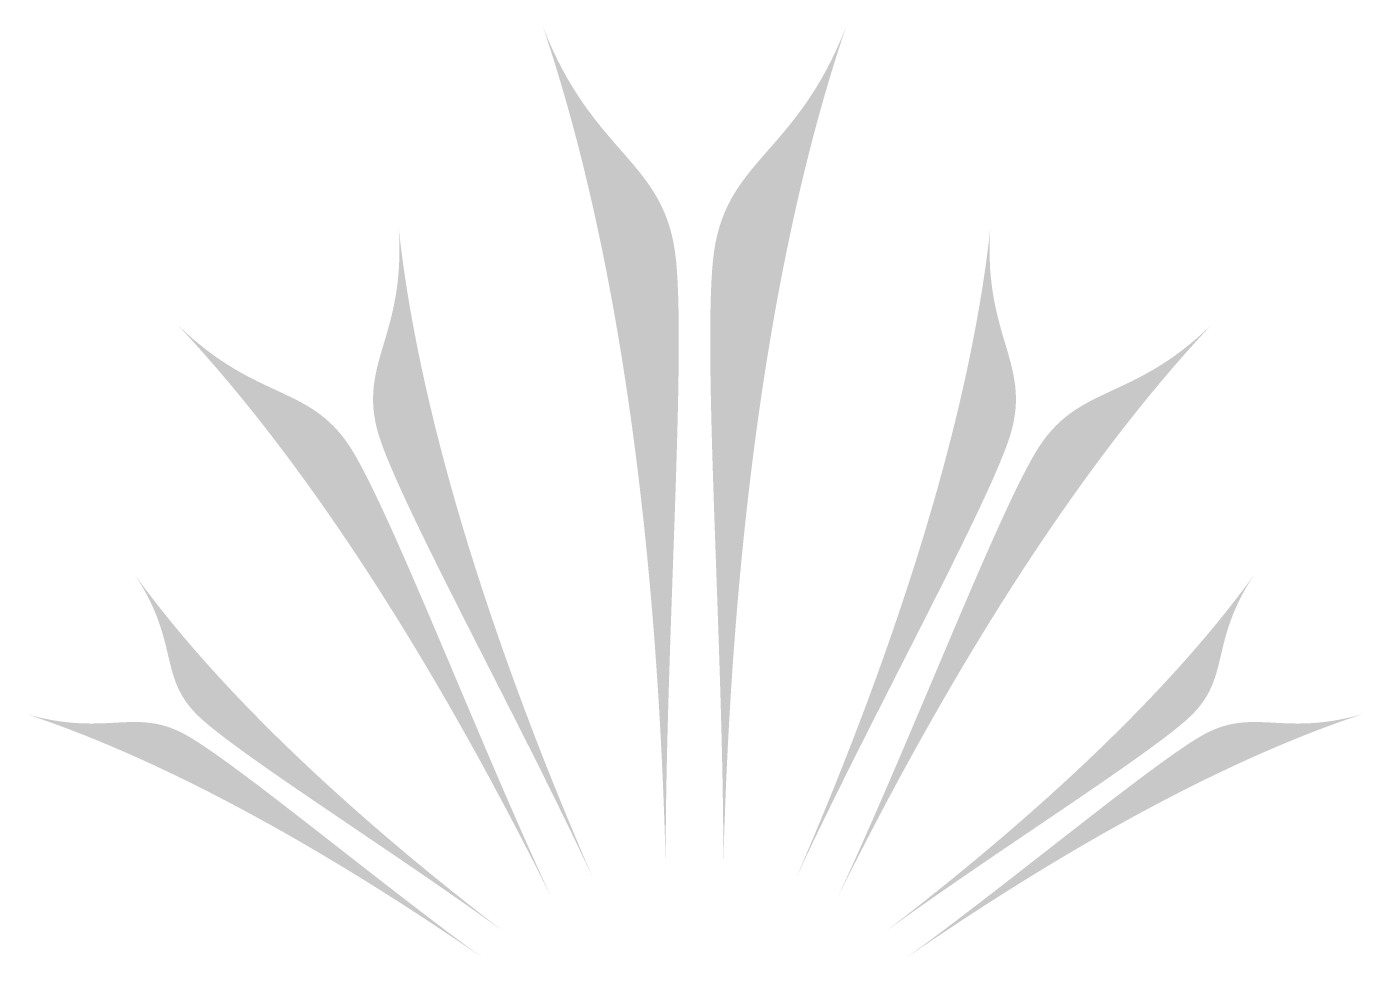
# Model space of a CAD drawing. Header units: inches. Extents: x 385 to 1135, y 241 to 603.
# Drawn here: x 1064.8 to 1134.9, y 553.8 to 602.6 of the extents above; entities that cross this region are included whole.
import ezdxf

# ---------------------------------------------------------------- set-up
doc = ezdxf.new("R2010")
doc.units = ezdxf.units.IN
doc.header["$MEASUREMENT"] = 0
doc.layers.add('Capa 1', color=7, linetype='Continuous')

msp = doc.modelspace()

# ---------------------------------------------------------------- hatches: boundary and pattern name
at = {"layer": 'Capa 1', "true_color": 0x0f75cf}
h = msp.add_hatch(color=152, dxfattribs=at)
edge = h.paths.add_edge_path()
edge.add_spline(control_points=[(1091.871, 602.588), (1094.521, 595.756), (1098.327, 595.632), (1098.855, 590.351), (1099.383, 585.07), (1098.31, 570.004), (1098.31, 558.759), (1097.914, 573.956), (1096.134, 590.013), (1091.871, 602.588)], knot_values=[0, 0, 0, 0, 0.352778, 0.352778, 0.352778, 0.705556, 0.705556, 0.705556, 1.058334, 1.058334, 1.058334, 1.058334], degree=3, periodic=0)
edge.add_line((1091.871, 602.588), (1091.871, 602.588))
at = {"layer": 'Capa 1', "true_color": 0xecbd3e}
h = msp.add_hatch(color=43, dxfattribs=at)
edge = h.paths.add_edge_path()
edge.add_spline(control_points=[(1107.778, 602.588), (1105.128, 595.756), (1101.322, 595.632), (1100.795, 590.351), (1100.266, 585.07), (1101.34, 570.004), (1101.34, 558.759), (1101.735, 573.956), (1103.515, 590.013), (1107.778, 602.588)], knot_values=[0, 0, 0, 0, 0.352778, 0.352778, 0.352778, 0.705556, 0.705556, 0.705556, 1.058334, 1.058334, 1.058334, 1.058334], degree=3, periodic=0)
edge.add_line((1107.778, 602.588), (1107.778, 602.588))
h = msp.add_hatch(color=43, dxfattribs=at)
edge = h.paths.add_edge_path()
edge.add_spline(control_points=[(1084.306, 591.98), (1084.692, 586.159), (1081.957, 584.866), (1083.364, 580.846), (1084.772, 576.826), (1090.67, 566.171), (1094.489, 557.964), (1089.618, 569.179), (1085.465, 581.458), (1084.306, 591.98)], knot_values=[0, 0, 0, 0, 0.352778, 0.352778, 0.352778, 0.705556, 0.705556, 0.705556, 1.058334, 1.058334, 1.058334, 1.058334], degree=3, periodic=0)
edge.add_line((1084.306, 591.98), (1084.306, 591.98))
h = msp.add_hatch(color=43, dxfattribs=at)
edge = h.paths.add_edge_path()
edge.add_spline(control_points=[(1115.344, 591.98), (1114.958, 586.159), (1117.692, 584.866), (1116.285, 580.846), (1114.877, 576.826), (1108.979, 566.171), (1105.16, 557.964), (1110.032, 569.179), (1114.185, 581.458), (1115.344, 591.98)], knot_values=[0, 0, 0, 0, 0.352778, 0.352778, 0.352778, 0.705556, 0.705556, 0.705556, 1.058334, 1.058334, 1.058334, 1.058334], degree=3, periodic=0)
edge.add_line((1115.344, 591.98), (1115.344, 591.98))
at = {"layer": 'Capa 1', "true_color": 0x0f75cf}
h = msp.add_hatch(color=152, dxfattribs=at)
edge = h.paths.add_edge_path()
edge.add_spline(control_points=[(1072.698, 586.96), (1076.951, 582.811), (1079.771, 583.921), (1081.949, 580.234), (1084.127, 576.547), (1088.459, 565.215), (1092.278, 557.008), (1086.829, 567.973), (1080.079, 579.129), (1072.698, 586.96)], knot_values=[0, 0, 0, 0, 0.352778, 0.352778, 0.352778, 0.705556, 0.705556, 0.705556, 1.058334, 1.058334, 1.058334, 1.058334], degree=3, periodic=0)
edge.add_line((1072.698, 586.96), (1072.698, 586.96))
h = msp.add_hatch(color=152, dxfattribs=at)
edge = h.paths.add_edge_path()
edge.add_spline(control_points=[(1126.951, 586.96), (1122.698, 582.811), (1119.878, 583.921), (1117.7, 580.234), (1115.522, 576.547), (1111.19, 565.215), (1107.372, 557.008), (1112.82, 567.973), (1119.571, 579.129), (1126.951, 586.96)], knot_values=[0, 0, 0, 0, 0.352778, 0.352778, 0.352778, 0.705556, 0.705556, 0.705556, 1.058334, 1.058334, 1.058334, 1.058334], degree=3, periodic=0)
edge.add_line((1126.951, 586.96), (1126.951, 586.96))
at = {"layer": 'Capa 1', "true_color": 0xecbd3e}
h = msp.add_hatch(color=43, dxfattribs=at)
edge = h.paths.add_edge_path()
edge.add_spline(control_points=[(1070.481, 573.82), (1072.896, 570.161), (1071.595, 568.374), (1074.006, 566.242), (1076.417, 564.109), (1084.219, 559.206), (1089.756, 555.179), (1082.415, 560.802), (1075.146, 567.366), (1070.481, 573.82)], knot_values=[0, 0, 0, 0, 0.352778, 0.352778, 0.352778, 0.705556, 0.705556, 0.705556, 1.058334, 1.058334, 1.058334, 1.058334], degree=3, periodic=0)
edge.add_line((1070.481, 573.82), (1070.481, 573.82))
h = msp.add_hatch(color=43, dxfattribs=at)
edge = h.paths.add_edge_path()
edge.add_spline(control_points=[(1129.168, 573.82), (1126.753, 570.161), (1128.055, 568.374), (1125.644, 566.242), (1123.232, 564.109), (1115.43, 559.206), (1109.893, 555.179), (1117.234, 560.802), (1124.503, 567.366), (1129.168, 573.82)], knot_values=[0, 0, 0, 0, 0.352778, 0.352778, 0.352778, 0.705556, 0.705556, 0.705556, 1.058334, 1.058334, 1.058334, 1.058334], degree=3, periodic=0)
edge.add_line((1129.168, 573.82), (1129.168, 573.82))
at = {"layer": 'Capa 1', "true_color": 0x0f75cf}
h = msp.add_hatch(color=152, dxfattribs=at)
edge = h.paths.add_edge_path()
edge.add_spline(control_points=[(1064.786, 566.539), (1069.098, 565.306), (1070.522, 567.003), (1073.311, 565.354), (1076.1, 563.705), (1083.134, 557.819), (1088.671, 553.792), (1081.047, 559.053), (1072.503, 563.988), (1064.786, 566.539)], knot_values=[0, 0, 0, 0, 0.352778, 0.352778, 0.352778, 0.705556, 0.705556, 0.705556, 1.058334, 1.058334, 1.058334, 1.058334], degree=3, periodic=0)
edge.add_line((1064.786, 566.539), (1064.786, 566.539))
h = msp.add_hatch(color=152, dxfattribs=at)
edge = h.paths.add_edge_path()
edge.add_spline(control_points=[(1134.863, 566.539), (1130.551, 565.306), (1129.127, 567.003), (1126.338, 565.354), (1123.549, 563.705), (1116.516, 557.819), (1110.978, 553.792), (1118.602, 559.053), (1127.146, 563.988), (1134.863, 566.539)], knot_values=[0, 0, 0, 0, 0.352778, 0.352778, 0.352778, 0.705556, 0.705556, 0.705556, 1.058334, 1.058334, 1.058334, 1.058334], degree=3, periodic=0)
edge.add_line((1134.863, 566.539), (1134.863, 566.539))

doc.saveas('drawing.dxf')
